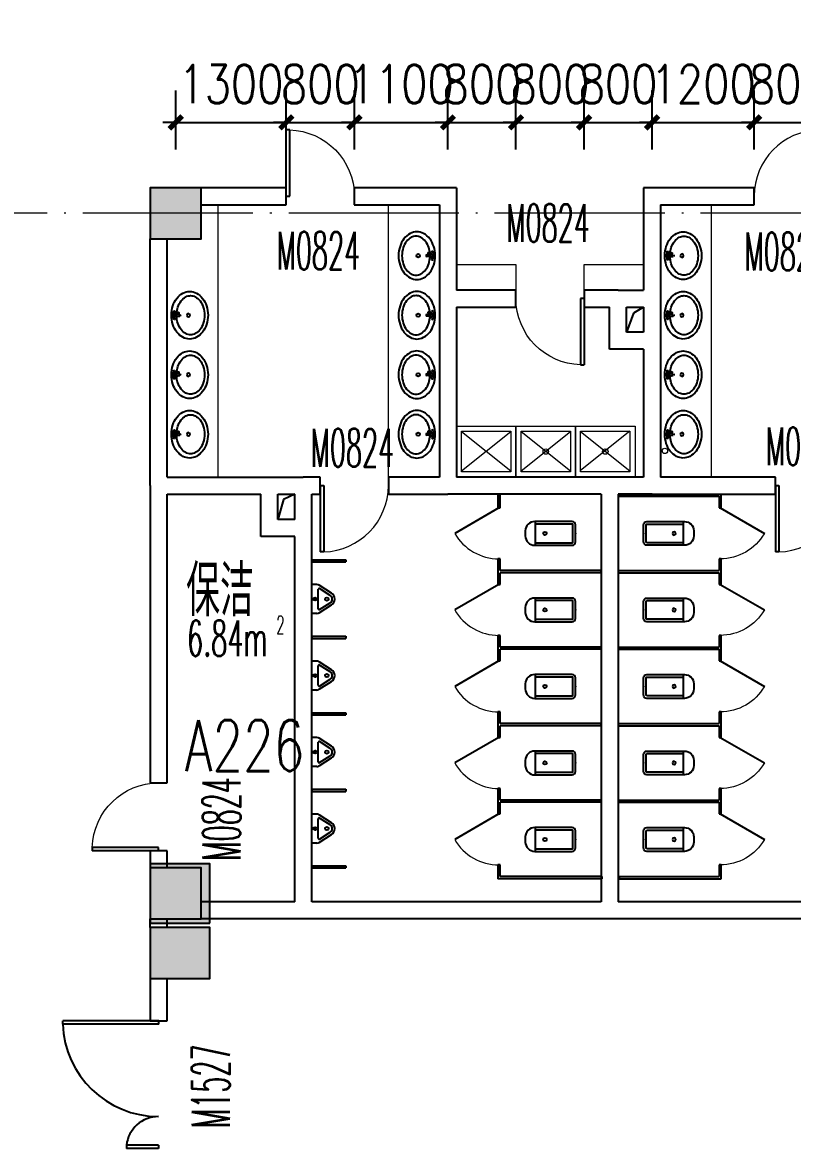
# Model space of a CAD drawing. Extents: x 1417642 to 3570900, y 124798 to 1191112.
# Drawn here: x 1455579 to 1464629, y 596771 to 610014 of the extents above; entities that cross this region are included whole.
import ezdxf

# ---------------------------------------------------------------- set-up
doc = ezdxf.new("R2010")
doc.units = 0
doc.header["$LTSCALE"] = 1000
doc.header["$MEASUREMENT"] = 0
doc.linetypes.add('DOTE', pattern=[2.42, 2, -0.2, 0.02, -0.2])
doc.layers.get('0').update_dxf_attribs({"linetype": 'CONTINUOUS'})
doc.layers.get('Defpoints').update_dxf_attribs({"linetype": 'CONTINUOUS'})
for name, color, linetype in [('colu', 2, 'CONTINUOUS'), ('COLUMN', 9, 'CONTINUOUS'), ('DOTE', 1, 'DOTE'), ('LATRINE', 6, 'CONTINUOUS'), ('LVTRY', 6, 'CONTINUOUS'), ('PUB_DIM', 3, 'CONTINUOUS'), ('PUB_HATCH', 8, 'CONTINUOUS'), ('PUB_TEXT', 40, 'CONTINUOUS'), ('SPACE', 7, 'CONTINUOUS'), ('tiaozheng', 20, 'CONTINUOUS'), ('WALL', 4, 'CONTINUOUS'), ('WINDOW', 2, 'CONTINUOUS'), ('WINDOW_TEXT', 7, 'CONTINUOUS'), ('柱填充', 8, 'CONTINUOUS')]:
    doc.layers.add(name, color=color, linetype=linetype)
doc.styles.add('_TCH_SPACE', font='ROMANS', dxfattribs={"width": 0.7, "height": 5, "bigfont": 'Z'})
doc.styles.add('_TCH_WINDOW', font='ROMANS.shx', dxfattribs={"width": 0.7, "height": 400, "bigfont": 'Z.shx'})
doc.styles.add('DIM_FONT', font='SIMPLEX.shx', dxfattribs={"width": 0.8})
doc.styles.add('Z', font='ROMANS', dxfattribs={"width": 0.7, "bigfont": 'Z'})
doc.dimstyles.new('DIMN150', dxfattribs={"dimscale": 1.5, "dimtxt": 300, "dimasz": 100, "dimexe": 250, "dimexo": 300, "dimgap": 150, "dimtad": 1, "dimdec": 0, "dimzin": 0, "dimdsep": 46, "dimtxsty": 'DIM_FONT', "dimblk": 'ARCHTICK', "dimcen": 0.09, "dimdle": 1.5, "dimclrt": 7, "dimazin": 2, "dimtfac": 1, "dimtdec": 0, "dimtix": 1, "dimtmove": 2, "dimatfit": 3, "dimldrblk": 'ARCHTICK', "dimfxl": 1, "dimtolj": 1, "dimtzin": 0, "dimarcsym": 0})

# ---------------------------------------------------------------- blocks, each defined once
blk = doc.blocks.new('896')
at = {"layer": '柱填充'}
h = blk.add_hatch(color=256, dxfattribs=at)
h.paths.add_polyline_path([(1580873, 568265), (1580873, 568965), (1580273, 568965), (1580273, 568265)])
h.paths.add_polyline_path([(1572873, 568265), (1572873, 568965), (1572273, 568965), (1572273, 568265)])
h.paths.add_polyline_path([(1564873, 568265), (1564873, 568965), (1564273, 568965), (1564273, 568265)])
h.paths.add_polyline_path([(1556873, 568265), (1556873, 568965), (1556273, 568965), (1556273, 568265)])
h.paths.add_polyline_path([(1546873, 568265), (1546873, 568965), (1546273, 568965), (1546273, 568265)])
h.paths.add_polyline_path([(1536873, 568265), (1536873, 568965), (1536273, 568965), (1536273, 568265)])
h.paths.add_polyline_path([(1533273, 568265), (1533273, 568965), (1532673, 568965), (1532673, 568265)])
h.paths.add_polyline_path([(1523273, 568365), (1523273, 568965), (1522673, 568965), (1522673, 568365)])
h.paths.add_polyline_path([(1590123, 558965), (1589423, 558965), (1589423, 558365), (1590123, 558365)])
h.paths.add_polyline_path([(1580923, 558365), (1580923, 559065), (1580223, 559065), (1580223, 558365)])
h.paths.add_polyline_path([(1572923, 558365), (1572923, 559065), (1572223, 559065), (1572223, 558365)])
h.paths.add_polyline_path([(1564923, 558365), (1564923, 559065), (1564223, 559065), (1564223, 558365)])
h.paths.add_polyline_path([(1556923, 558365), (1556923, 559065), (1556223, 559065), (1556223, 558365)])
h.paths.add_polyline_path([(1546923, 558365), (1546923, 559065), (1546223, 559065), (1546223, 558365)])
h.paths.add_polyline_path([(1536873, 558365), (1536873, 558965), (1536273, 558965), (1536273, 558365)])
h.paths.add_polyline_path([(1533273, 558365), (1533273, 558965), (1532673, 558965), (1532673, 558365)])
h.paths.add_polyline_path([(1523372, 558965), (1522672, 558965), (1522672, 558365), (1523372, 558365)])
h.paths.add_polyline_path([(1590123, 554765), (1590123, 555365), (1589523, 555365), (1589523, 554765)])
h.paths.add_polyline_path([(1580873, 554765), (1580873, 555365), (1580273, 555365), (1580273, 554765)])
h.paths.add_polyline_path([(1572873, 554765), (1572873, 555365), (1572273, 555365), (1572273, 554765)])
h.paths.add_polyline_path([(1564873, 554765), (1564873, 555365), (1564273, 555365), (1564273, 554765)])
h.paths.add_polyline_path([(1556873, 554765), (1556873, 555365), (1556273, 555365), (1556273, 554765)])
h.paths.add_polyline_path([(1546873, 554765), (1546873, 555365), (1546273, 555365), (1546273, 554765)])
h.paths.add_polyline_path([(1536873, 554765), (1536873, 555365), (1536273, 555365), (1536273, 554765)])
h.paths.add_polyline_path([(1533273, 554765), (1533273, 555365), (1532673, 555365), (1532673, 554765)])
h.paths.add_polyline_path([(1523372, 555365), (1522672, 555365), (1522672, 554765), (1523372, 554765)])
h.paths.add_polyline_path([(1590123, 546765), (1590123, 547365), (1589523, 547365), (1589523, 546765)])
h.paths.add_polyline_path([(1580873, 546765), (1580873, 547365), (1580273, 547365), (1580273, 546765)])
h.paths.add_polyline_path([(1572873, 546765), (1572873, 547365), (1572273, 547365), (1572273, 546765)])
h.paths.add_polyline_path([(1564873, 546765), (1564873, 547365), (1564273, 547365), (1564273, 546765)])
h.paths.add_polyline_path([(1556873, 546765), (1556873, 547365), (1556273, 547365), (1556273, 546765)])
h.paths.add_polyline_path([(1546873, 546715), (1546873, 547415), (1546173, 547415), (1546173, 546715)])
h.paths.add_polyline_path([(1536973, 546715), (1536973, 547415), (1536273, 547415), (1536273, 546715)])
h.paths.add_polyline_path([(1533273, 546715), (1533273, 547415), (1532573, 547415), (1532573, 546715)])
h.paths.add_polyline_path([(1523372, 547365), (1522672, 547365), (1522672, 546765), (1523372, 546765)])
h.paths.add_polyline_path([(1546873, 539365), (1546173, 539365), (1546173, 538765), (1546873, 538765)])
h.paths.add_polyline_path([(1536973, 538715), (1536973, 539415), (1536273, 539415), (1536273, 538715)])
h.paths.add_polyline_path([(1533273, 538715), (1533273, 539415), (1532573, 539415), (1532573, 538715)])
h.paths.add_polyline_path([(1523372, 539365), (1522672, 539365), (1522672, 538765), (1523372, 538765)])
h.paths.add_polyline_path([(1546873, 531365), (1546173, 531365), (1546173, 530765), (1546873, 530765)])
h.paths.add_polyline_path([(1536973, 530715), (1536973, 531415), (1536273, 531415), (1536273, 530715)])
h.paths.add_polyline_path([(1533273, 530715), (1533273, 531415), (1532573, 531415), (1532573, 530715)])
h.paths.add_polyline_path([(1523372, 531365), (1522672, 531365), (1522672, 530765), (1523372, 530765)])
h.paths.add_polyline_path([(1546873, 523365), (1546173, 523365), (1546173, 522765), (1546873, 522765)])
h.paths.add_polyline_path([(1536973, 522715), (1536973, 523415), (1536273, 523415), (1536273, 522715)])
h.paths.add_polyline_path([(1533273, 522715), (1533273, 523415), (1532573, 523415), (1532573, 522715)])
h.paths.add_polyline_path([(1523372, 523365), (1522672, 523365), (1522672, 522765), (1523372, 522765)])
h.paths.add_polyline_path([(1546873, 515365), (1546173, 515365), (1546173, 514765), (1546873, 514765)])
h.paths.add_polyline_path([(1536973, 514715), (1536973, 515415), (1536273, 515415), (1536273, 514715)])
h.paths.add_polyline_path([(1533273, 514715), (1533273, 515415), (1532573, 515415), (1532573, 514715)])
h.paths.add_polyline_path([(1523372, 515365), (1522672, 515365), (1522672, 514765), (1523372, 514765)])
h.paths.add_polyline_path([(1546873, 507365), (1546173, 507365), (1546173, 506765), (1546873, 506765)])
h.paths.add_polyline_path([(1536973, 506715), (1536973, 507415), (1536273, 507415), (1536273, 506715)])
h.paths.add_polyline_path([(1533273, 506715), (1533273, 507415), (1532573, 507415), (1532573, 506715)])
h.paths.add_polyline_path([(1523372, 507365), (1522672, 507365), (1522672, 506765), (1523372, 506765)])
h.paths.add_polyline_path([(1546873, 499365), (1546173, 499365), (1546173, 498765), (1546873, 498765)])
h.paths.add_polyline_path([(1536973, 498715), (1536973, 499415), (1536273, 499415), (1536273, 498715)])
h.paths.add_polyline_path([(1533273, 498715), (1533273, 499415), (1532573, 499415), (1532573, 498715)])
h.paths.add_polyline_path([(1523372, 499365), (1522672, 499365), (1522672, 498765), (1523372, 498765)])
h.paths.add_polyline_path([(1546873, 490765), (1546873, 491365), (1546273, 491365), (1546273, 490765)])
h.paths.add_polyline_path([(1536873, 490765), (1536873, 491365), (1536273, 491365), (1536273, 490765)])
h.paths.add_polyline_path([(1533273, 490765), (1533273, 491365), (1532673, 491365), (1532673, 490765)])
h.paths.add_polyline_path([(1523273, 490765), (1523273, 491365), (1522673, 491365), (1522673, 490765)])
at = {"layer": 'colu'}
for points in [[(1536873, 554765), (1536873, 555365), (1536273, 555365), (1536273, 554765)], [(1536973, 546715), (1536973, 547415), (1536273, 547415), (1536273, 546715)]]:
    blk.add_lwpolyline(points, close=True, dxfattribs=at)
blk = doc.blocks.new('_ArchTick')
at = {"color": 0, "linetype": 'ByBlock', "const_width": 0.4}
blk.add_lwpolyline([(-0.5, -0.5), (0.5, 0.5)], dxfattribs=at)
blk = doc.blocks.new('*D2773')
at = {"layer": 'Defpoints', "color": 0}
for p in [(1464979, 608840), (1464179, 608071), (1464979, 608071)]:
    blk.add_point(p, dxfattribs=at)
at = {"layer": 'PUB_DIM', "color": 0, "lineweight": -2}
for p, q in [((1464179, 608521), (1464179, 609215)), ((1464979, 608521), (1464979, 609215)), ((1464179, 608840), (1464029, 608840)), ((1464179, 608840), (1464979, 608840)), ((1464979, 608840), (1465129, 608840))]:
    blk.add_line(p, q, dxfattribs=at)
at = {"layer": 'PUB_DIM', "color": 0, "lineweight": -2, "xscale": 150, "yscale": 150, "zscale": 150}
blk.add_blockref('_ArchTick', (1464179, 608840), dxfattribs=at)
at = {"layer": 'PUB_DIM', "color": 0, "lineweight": -2, "xscale": 150, "yscale": 150, "zscale": 150, "rotation": 180}
blk.add_blockref('_ArchTick', (1464979, 608840), dxfattribs=at)
at = {"layer": 'PUB_DIM', "color": 7, "insert": (1464579, 609290), "char_height": 450, "attachment_point": 5, "style": 'DIM_FONT'}
blk.add_mtext('\\A1;800', dxfattribs=at)
blk = doc.blocks.new('*D2774')
at = {"layer": 'Defpoints', "color": 0}
for p in [(1464179, 608840), (1462979, 608071), (1464179, 608071)]:
    blk.add_point(p, dxfattribs=at)
at = {"layer": 'PUB_DIM', "color": 0, "lineweight": -2}
for p, q in [((1462979, 608521), (1462979, 609215)), ((1464179, 608521), (1464179, 609215)), ((1462979, 608840), (1462829, 608840)), ((1462979, 608840), (1464179, 608840)), ((1464179, 608840), (1464329, 608840))]:
    blk.add_line(p, q, dxfattribs=at)
at = {"layer": 'PUB_DIM', "color": 0, "lineweight": -2, "xscale": 150, "yscale": 150, "zscale": 150}
blk.add_blockref('_ArchTick', (1462979, 608840), dxfattribs=at)
at = {"layer": 'PUB_DIM', "color": 0, "lineweight": -2, "xscale": 150, "yscale": 150, "zscale": 150, "rotation": 180}
blk.add_blockref('_ArchTick', (1464179, 608840), dxfattribs=at)
at = {"layer": 'PUB_DIM', "color": 7, "insert": (1463579, 609290), "char_height": 450, "attachment_point": 5, "style": 'DIM_FONT'}
blk.add_mtext('\\A1;1200', dxfattribs=at)
blk = doc.blocks.new('*D2775')
at = {"layer": 'Defpoints', "color": 0}
for p in [(1462979, 608840), (1462179, 608071), (1462979, 608071)]:
    blk.add_point(p, dxfattribs=at)
at = {"layer": 'PUB_DIM', "color": 0, "lineweight": -2}
for p, q in [((1462179, 608521), (1462179, 609215)), ((1462979, 608521), (1462979, 609215)), ((1462179, 608840), (1462029, 608840)), ((1462179, 608840), (1462979, 608840)), ((1462979, 608840), (1463129, 608840))]:
    blk.add_line(p, q, dxfattribs=at)
at = {"layer": 'PUB_DIM', "color": 0, "lineweight": -2, "xscale": 150, "yscale": 150, "zscale": 150}
blk.add_blockref('_ArchTick', (1462179, 608840), dxfattribs=at)
at = {"layer": 'PUB_DIM', "color": 0, "lineweight": -2, "xscale": 150, "yscale": 150, "zscale": 150, "rotation": 180}
blk.add_blockref('_ArchTick', (1462979, 608840), dxfattribs=at)
at = {"layer": 'PUB_DIM', "color": 7, "insert": (1462579, 609290), "char_height": 450, "attachment_point": 5, "style": 'DIM_FONT'}
blk.add_mtext('\\A1;800', dxfattribs=at)
blk = doc.blocks.new('*D2776')
at = {"layer": 'Defpoints', "color": 0}
for p in [(1462179, 608840), (1461379, 608071), (1462179, 608071)]:
    blk.add_point(p, dxfattribs=at)
at = {"layer": 'PUB_DIM', "color": 0, "lineweight": -2}
for p, q in [((1461379, 608521), (1461379, 609215)), ((1462179, 608521), (1462179, 609215)), ((1461379, 608840), (1461229, 608840)), ((1461379, 608840), (1462179, 608840)), ((1462179, 608840), (1462329, 608840))]:
    blk.add_line(p, q, dxfattribs=at)
at = {"layer": 'PUB_DIM', "color": 0, "lineweight": -2, "xscale": 150, "yscale": 150, "zscale": 150}
blk.add_blockref('_ArchTick', (1461379, 608840), dxfattribs=at)
at = {"layer": 'PUB_DIM', "color": 0, "lineweight": -2, "xscale": 150, "yscale": 150, "zscale": 150, "rotation": 180}
blk.add_blockref('_ArchTick', (1462179, 608840), dxfattribs=at)
at = {"layer": 'PUB_DIM', "color": 7, "insert": (1461779, 609290), "char_height": 450, "attachment_point": 5, "style": 'DIM_FONT'}
blk.add_mtext('\\A1;800', dxfattribs=at)
blk = doc.blocks.new('*D2777')
at = {"layer": 'Defpoints', "color": 0}
for p in [(1461379, 608840), (1460579, 608071), (1461379, 608071)]:
    blk.add_point(p, dxfattribs=at)
at = {"layer": 'PUB_DIM', "color": 0, "lineweight": -2}
for p, q in [((1460579, 608521), (1460579, 609215)), ((1461379, 608521), (1461379, 609215)), ((1460579, 608840), (1460429, 608840)), ((1460579, 608840), (1461379, 608840)), ((1461379, 608840), (1461529, 608840))]:
    blk.add_line(p, q, dxfattribs=at)
at = {"layer": 'PUB_DIM', "color": 0, "lineweight": -2, "xscale": 150, "yscale": 150, "zscale": 150}
blk.add_blockref('_ArchTick', (1460579, 608840), dxfattribs=at)
at = {"layer": 'PUB_DIM', "color": 0, "lineweight": -2, "xscale": 150, "yscale": 150, "zscale": 150, "rotation": 180}
blk.add_blockref('_ArchTick', (1461379, 608840), dxfattribs=at)
at = {"layer": 'PUB_DIM', "color": 7, "insert": (1460979, 609290), "char_height": 450, "attachment_point": 5, "style": 'DIM_FONT'}
blk.add_mtext('\\A1;800', dxfattribs=at)
blk = doc.blocks.new('*D2778')
at = {"layer": 'Defpoints', "color": 0}
for p in [(1460579, 608840), (1459479, 608071), (1460579, 608071)]:
    blk.add_point(p, dxfattribs=at)
at = {"layer": 'PUB_DIM', "color": 0, "lineweight": -2}
for p, q in [((1459479, 608521), (1459479, 609215)), ((1460579, 608521), (1460579, 609215)), ((1459479, 608840), (1459329, 608840)), ((1459479, 608840), (1460579, 608840)), ((1460579, 608840), (1460729, 608840))]:
    blk.add_line(p, q, dxfattribs=at)
at = {"layer": 'PUB_DIM', "color": 0, "lineweight": -2, "xscale": 150, "yscale": 150, "zscale": 150}
blk.add_blockref('_ArchTick', (1459479, 608840), dxfattribs=at)
at = {"layer": 'PUB_DIM', "color": 0, "lineweight": -2, "xscale": 150, "yscale": 150, "zscale": 150, "rotation": 180}
blk.add_blockref('_ArchTick', (1460579, 608840), dxfattribs=at)
at = {"layer": 'PUB_DIM', "color": 7, "insert": (1460029, 609290), "char_height": 450, "attachment_point": 5, "style": 'DIM_FONT'}
blk.add_mtext('\\A1;1100', dxfattribs=at)
blk = doc.blocks.new('*D2779')
at = {"layer": 'Defpoints', "color": 0}
for p in [(1459479, 608840), (1458679, 608071), (1459479, 608071)]:
    blk.add_point(p, dxfattribs=at)
at = {"layer": 'PUB_DIM', "color": 0, "lineweight": -2}
for p, q in [((1458679, 608521), (1458679, 609215)), ((1459479, 608521), (1459479, 609215)), ((1458679, 608840), (1458529, 608840)), ((1458679, 608840), (1459479, 608840)), ((1459479, 608840), (1459629, 608840))]:
    blk.add_line(p, q, dxfattribs=at)
at = {"layer": 'PUB_DIM', "color": 0, "lineweight": -2, "xscale": 150, "yscale": 150, "zscale": 150}
blk.add_blockref('_ArchTick', (1458679, 608840), dxfattribs=at)
at = {"layer": 'PUB_DIM', "color": 0, "lineweight": -2, "xscale": 150, "yscale": 150, "zscale": 150, "rotation": 180}
blk.add_blockref('_ArchTick', (1459479, 608840), dxfattribs=at)
at = {"layer": 'PUB_DIM', "color": 7, "insert": (1459079, 609290), "char_height": 450, "attachment_point": 5, "style": 'DIM_FONT'}
blk.add_mtext('\\A1;800', dxfattribs=at)
blk = doc.blocks.new('*D2780')
at = {"layer": 'Defpoints', "color": 0}
for p in [(1458679, 608840), (1457379, 608071), (1458679, 608071)]:
    blk.add_point(p, dxfattribs=at)
at = {"layer": 'PUB_DIM', "color": 0, "lineweight": -2}
for p, q in [((1457379, 608521), (1457379, 609215)), ((1458679, 608521), (1458679, 609215)), ((1457379, 608840), (1457229, 608840)), ((1457379, 608840), (1458679, 608840)), ((1458679, 608840), (1458829, 608840))]:
    blk.add_line(p, q, dxfattribs=at)
at = {"layer": 'PUB_DIM', "color": 0, "lineweight": -2, "xscale": 150, "yscale": 150, "zscale": 150}
blk.add_blockref('_ArchTick', (1457379, 608840), dxfattribs=at)
at = {"layer": 'PUB_DIM', "color": 0, "lineweight": -2, "xscale": 150, "yscale": 150, "zscale": 150, "rotation": 180}
blk.add_blockref('_ArchTick', (1458679, 608840), dxfattribs=at)
at = {"layer": 'PUB_DIM', "color": 7, "insert": (1458029, 609290), "char_height": 450, "attachment_point": 5, "style": 'DIM_FONT'}
blk.add_mtext('\\A1;1300', dxfattribs=at)
blk = doc.blocks.new('$DorLib2D$00000225')
at = {"color": 0}
for p, q in [((0.475, -0.0014), (0.475, 0.7521)), ((0.475, 0.7521), (0.5, 0.7521)), ((0.5, -0.0014), (0.5, 0.7521)), ((-0.5, 0), (-0.5, 0.252)), ((-0.475, 0.252), (-0.5, 0.252)), ((-0.475, 0), (-0.475, 0.252)), ((-0.475, 0), (-0.5, 0)), ((0.475, -0.0014), (0.5, -0.0014))]:
    blk.add_line(p, q, dxfattribs=at)
for centre, radius, start, end in [((0.5046, -0.0019), 0.7546, 92.24927, 179.72377), ((-0.5008, 0.0026), 0.2508, 359.78987, 84.09744)]:
    blk.add_arc(centre, radius, start, end, dxfattribs=at)
blk = doc.blocks.new('_FZH')
blk.add_lwpolyline([(-0.5, -0.5), (0.5, -0.5), (0.5, 0.5), (-0.5, 0.5)], close=True)
at = {"layer": 'PUB_HATCH'}
blk.add_solid([(-0.5, -0.5), (0.5, -0.5), (-0.5, 0.5), (0.5, 0.5)], dxfattribs=at)
blk = doc.blocks.new('$lvtry$00000200')
for p, q in [((-140, -40, 0), (-140, -480, 0)), ((-110, -40, 0), (-110, -470, 0)), ((100, 0, 0), (-100, 0, 0)), ((100, -30, 0), (-100, -30, 0)), ((110, -470, 0), (110, -40, 0)), ((140, -480, 0), (140, -40, 0)), ((140, -470, 0), (-140, -470, 0)), ((-30, -590, 0), (30, -590, 0))]:
    blk.add_line(p, q)
blk.add_circle((0, -359, 0), 20)
for centre, radius, start, end in [((-100, -40, 0), 40, 90, 180), ((-100, -40, 0), 10, 90, 180), ((100, -40, 0), 40, 0, 90), ((100, -40, 0), 10, 0, 90), ((-30, -480, 0), 110, 180, 270), ((30, -480, 0), 110, 270, 0)]:
    blk.add_arc(centre, radius, start, end)
blk.add_point((0, 0))
blk = doc.blocks.new('$TCHSYS$APDOOR2D')
blk.add_line((0.5, 0), (0, 0.866))
at = {"lineweight": 13}
blk.add_arc((0.5, 0), 1, 120, 180, dxfattribs=at)
blk = doc.blocks.new('$lvtry$00000219')
for p, q in [((-170, 0, 0), (170, 0, 0)), ((-170, -61, 0), (-170, 0, 0)), ((170, -61, 0), (170, 0, 0)), ((-162, -88, 0), (-69, -231, 0)), ((-124, -91, 0), (-43, -216, 0)), ((-116, -76, 0), (116, -76, 0)), ((43, -216, 0), (124, -91, 0)), ((69, -231, 0), (162, -88, 0))]:
    blk.add_line(p, q)
for centre, radius in [((0, -38, 0), 17.7), ((0, -177, 0), 20)]:
    blk.add_circle(centre, radius)
for centre, radius, start, end in [((-120, -61, 0), 50, 180, 213.0863), ((-116, -86, 0), 10, 90, 213.0863), ((116, -86, 0), 10, 326.9137, 90), ((120, -61, 0), 50, 326.9137, 0), ((0, -191, 0), 80, 210, 330), ((0, -191, 0), 50, 210, 330)]:
    blk.add_arc(centre, radius, start, end)
blk.add_point((0, -38, 0))
blk = doc.blocks.new('$lvtry$00000193')
for p, q in [((-17, -43, 0), (-17, -33, 0)), ((17, -43, 0), (17, -33, 0))]:
    blk.add_line(p, q)
at = {"elevation": 0}
blk.add_lwpolyline([(280, -215, 0.12431), (260, -136, 0.105707), (198, -63, 0.086941), (110, -17, 0.077137), (0, 0, 0.077137), (-110, -17, 0.086941), (-198, -63, 0.105707), (-260, -136, 0.12431), (-280, -215, 0.12431), (-260, -294, 0.105707), (-198, -367, 0.086941), (-110, -413, 0.077137), (0, -430, 0.077137), (110, -413, 0.086941), (198, -367, 0.105707), (260, -294, 0.12431)], format="xyb", close=True, dxfattribs=at)
blk.add_lwpolyline([(-25, -61, 0.056876), (-95, -75, 0.086941), (-168, -113, 0.105707), (-216, -170, 0.12431), (-230, -225, 0.12431), (-216, -280, 0.105707), (-168, -337, 0.086941), (-95, -375, 0.077137), (0, -390, 0.077137), (95, -375, 0.086941), (168, -337, 0.105707), (216, -280, 0.12431), (230, -225, 0.12431), (216, -170, 0.105707), (168, -113, 0.086941), (95, -75, 0.06676), (13, -60, 0.06676)], format="xyb", dxfattribs=at)
for centre, radius in [((0, -43, 0), 16.7), ((0, -200, 0), 20)]:
    blk.add_circle(centre, radius)
for centre, radius, start, end in [((-40, -34, 0), 10.1, 106.6096, 258.1648), ((-64, 234, 0), 259, 274.7069, 282.3732), ((-75, -213, 0), 173, 71.36, 79.1873), ((-29, -80, 0), 6.77, 155.344, 308.3224), ((-171, 19, 0), 166, 324.8411, 338.1337), ((-171, 19, 0), 170, 324.8411, 331.3523), ((-29, -80, 0), 3.37, 155.344, 308.3224), ((100, -194, 0), 170, 132.3141, 138.8253), ((100, -194, 0), 166, 125.5327, 138.8253), ((-12, -58, 0), 10.6, 201.8924, 261.774), ((0, -33, 0), 16.7, 0, 180), ((-381, -115, 0), 372, 2.3982, 6.7627), ((0, -96, 0), 9.9, 201.7837, 338.2163), ((64, 234, 0), 259, 257.6268, 265.2931), ((381, -115, 0), 372, 170.1008, 177.6018), ((75, -213, 0), 173, 100.8127, 110.4191), ((40, -34, 0), 10.1, 281.8352, 73.3904)]:
    blk.add_arc(centre, radius, start, end)
blk.add_point((0, -33, 0))
blk = doc.blocks.new('$DorLib2D$00000001')
for p, q in [((0.45, 0.975), (0.5, 0.975)), ((0.45, 0), (0.45, 0.975)), ((0.5, 0), (0.5, 0.975)), ((0.5, 0), (0.45, 0))]:
    blk.add_line(p, q)
at = {"lineweight": 13}
blk.add_arc((0.475, 0), 0.975, 91.4693, 180, dxfattribs=at)

msp = doc.modelspace()

# ---------------------------------------------------------------- linework, layer by layer
at = {"layer": 'DOTE', "lineweight": 0, "elevation": 0}
msp.add_lwpolyline([(1596227.1, 607770.9), (1432052.3, 607770.9)], dxfattribs=at)
at = {"layer": 'LATRINE'}
for p, q in [((1461166.2, 604455.5), (1461166.2, 604305.5)), ((1461191.2, 604455.5), (1461166.2, 604455.5)), ((1461191.2, 604305.5), (1461191.2, 604455.5)), ((1462578.7, 604468), (1463791.2, 604468)), ((1462578.7, 604468), (1462578.7, 604443)), ((1462578.7, 604443), (1463766.2, 604443)), ((1463766.2, 604443), (1463766.2, 604305.5)), ((1463791.2, 604305.5), (1463791.2, 604468)), ((1461166.2, 604305.5), (1461191.2, 604305.5)), ((1463766.2, 604305.5), (1463791.2, 604305.5)), ((1458978.7, 603695.9), (1459378.7, 603695.9)), ((1458978.7, 603695.9), (1458978.7, 603670.9)), ((1458978.7, 603670.9), (1459378.7, 603670.9)), ((1459378.7, 603695.9), (1459378.7, 603670.9)), ((1461191.2, 603705.5), (1461166.2, 603705.5)), ((1461166.2, 603705.5), (1461166.2, 603555.5)), ((1461191.2, 603568), (1461191.2, 603705.5)), ((1463791.2, 603705.5), (1463766.2, 603705.5)), ((1463766.2, 603705.5), (1463766.2, 603568)), ((1463791.2, 603555.5), (1463791.2, 603705.5)), ((1461166.2, 603555.5), (1461166.2, 603405.5)), ((1462378.7, 603568), (1461191.2, 603568)), ((1462378.7, 603543), (1461191.2, 603543)), ((1461191.2, 603405.5), (1461191.2, 603543)), ((1462378.7, 603543), (1462378.7, 603568)), ((1462578.7, 603568), (1463766.2, 603568)), ((1462578.7, 603568), (1462578.7, 603543)), ((1462578.7, 603543), (1463766.2, 603543)), ((1463766.2, 603543), (1463766.2, 603405.5)), ((1463791.2, 603405.5), (1463791.2, 603555.5)), ((1461166.2, 603405.5), (1461191.2, 603405.5)), ((1463766.2, 603405.5), (1463791.2, 603405.5)), ((1458978.7, 602795.9), (1459378.7, 602795.9)), ((1458978.7, 602795.9), (1458978.7, 602770.9)), ((1458978.7, 602770.9), (1459378.7, 602770.9)), ((1459378.7, 602795.9), (1459378.7, 602770.9)), ((1461191.2, 602805.5), (1461166.2, 602805.5)), ((1461166.2, 602805.5), (1461166.2, 602655.5)), ((1461191.2, 602668), (1461191.2, 602805.5)), ((1463791.2, 602805.5), (1463766.2, 602805.5)), ((1463766.2, 602805.5), (1463766.2, 602668)), ((1463791.2, 602655.5), (1463791.2, 602805.5)), ((1461166.2, 602655.5), (1461166.2, 602505.5)), ((1462378.7, 602668), (1461191.2, 602668)), ((1462378.7, 602643), (1461191.2, 602643)), ((1461191.2, 602505.5), (1461191.2, 602643)), ((1462378.7, 602643), (1462378.7, 602668)), ((1462578.7, 602668), (1463766.2, 602668)), ((1462578.7, 602668), (1462578.7, 602643)), ((1462578.7, 602643), (1463766.2, 602643)), ((1463766.2, 602643), (1463766.2, 602505.5)), ((1463791.2, 602505.5), (1463791.2, 602655.5)), ((1461166.2, 602505.5), (1461191.2, 602505.5)), ((1463766.2, 602505.5), (1463791.2, 602505.5)), ((1458978.7, 601895.9), (1459378.7, 601895.9)), ((1458978.7, 601895.9), (1458978.7, 601870.9)), ((1458978.7, 601870.9), (1459378.7, 601870.9)), ((1459378.7, 601895.9), (1459378.7, 601870.9)), ((1461191.2, 601905.5), (1461166.2, 601905.5)), ((1461166.2, 601905.5), (1461166.2, 601755.5)), ((1461191.2, 601768), (1461191.2, 601905.5)), ((1463791.2, 601905.5), (1463766.2, 601905.5)), ((1463766.2, 601905.5), (1463766.2, 601768)), ((1463791.2, 601755.5), (1463791.2, 601905.5)), ((1461166.2, 601755.5), (1461166.2, 601605.5)), ((1462378.7, 601768), (1461191.2, 601768)), ((1462378.7, 601743), (1461191.2, 601743)), ((1461191.2, 601605.5), (1461191.2, 601743)), ((1462378.7, 601743), (1462378.7, 601768)), ((1462578.7, 601768), (1463766.2, 601768)), ((1462578.7, 601768), (1462578.7, 601743)), ((1462578.7, 601743), (1463766.2, 601743)), ((1463766.2, 601743), (1463766.2, 601605.5)), ((1463791.2, 601605.5), (1463791.2, 601755.5)), ((1461166.2, 601605.5), (1461191.2, 601605.5)), ((1463766.2, 601605.5), (1463791.2, 601605.5)), ((1458978.7, 600995.9), (1459378.7, 600995.9)), ((1458978.7, 600995.9), (1458978.7, 600970.9)), ((1459378.7, 600995.9), (1459378.7, 600970.9)), ((1461191.2, 601005.5), (1461166.2, 601005.5)), ((1461166.2, 601005.5), (1461166.2, 600855.5)), ((1461191.2, 600868), (1461191.2, 601005.5)), ((1463791.2, 601005.5), (1463766.2, 601005.5)), ((1463766.2, 601005.5), (1463766.2, 600868)), ((1463791.2, 600855.5), (1463791.2, 601005.5)), ((1458978.7, 600970.9), (1459378.7, 600970.9)), ((1462378.7, 600868), (1461191.2, 600868)), ((1462378.7, 600843), (1462378.7, 600868)), ((1462578.7, 600868), (1463766.2, 600868)), ((1462578.7, 600868), (1462578.7, 600843)), ((1461166.2, 600855.5), (1461166.2, 600705.5)), ((1462378.7, 600843), (1461191.2, 600843)), ((1461191.2, 600705.5), (1461191.2, 600843)), ((1462578.7, 600843), (1463766.2, 600843)), ((1463766.2, 600843), (1463766.2, 600705.5)), ((1463791.2, 600705.5), (1463791.2, 600855.5)), ((1461166.2, 600705.5), (1461191.2, 600705.5)), ((1463766.2, 600705.5), (1463791.2, 600705.5)), ((1458978.7, 600095.9), (1459378.7, 600095.9)), ((1458978.7, 600095.9), (1458978.7, 600070.9)), ((1458978.7, 600070.9), (1459378.7, 600070.9)), ((1459378.7, 600095.9), (1459378.7, 600070.9)), ((1461191.2, 600105.5), (1461166.2, 600105.5)), ((1461166.2, 600105.5), (1461166.2, 599943)), ((1461191.2, 599968), (1461191.2, 600105.5)), ((1463791.2, 600105.5), (1463766.2, 600105.5)), ((1463766.2, 600105.5), (1463766.2, 599968)), ((1463791.2, 599943), (1463791.2, 600105.5)), ((1462390.1, 599943), (1461166.2, 599943)), ((1462390.1, 599968), (1461191.2, 599968)), ((1462390.1, 599943), (1462390.1, 599968)), ((1462590.1, 599968), (1463766.2, 599968)), ((1462590.1, 599968), (1462590.1, 599943)), ((1462590.1, 599943), (1463791.2, 599943))]:
    msp.add_line(p, q, dxfattribs=at)
at = {"layer": 'LATRINE', "lineweight": 0, "elevation": 0}
for points in [[(1457878.7, 604668), (1457878.7, 607870.9)], [(1459878.7, 604668), (1459878.7, 607870.9)], [(1463678.7, 604668), (1463678.7, 607870.9)]]:
    msp.add_lwpolyline(points, dxfattribs=at)
at = {"layer": 'LVTRY', "lineweight": 0}
for p, q in [((1461318.7, 605199.6, 0), (1460738.7, 604736, 0)), ((1461318.7, 604736, 0), (1460738.7, 605199.6, 0)), ((1462018.7, 605199.6, 0), (1461438.7, 604736, 0)), ((1462018.7, 604736, 0), (1461438.7, 605199.6, 0)), ((1462718.7, 605207.7, 0), (1462138.7, 604744, 0)), ((1462718.7, 604736, 0), (1462138.7, 605199.6, 0))]:
    msp.add_line(p, q, dxfattribs=at)
at = {"layer": 'LVTRY', "lineweight": 0, "elevation": 0}
for points in [[(1461378.7, 606868), (1460678.7, 606868), (1460678.7, 607167.7), (1461378.7, 607167.7)], [(1462878.7, 606868), (1462178.7, 606868), (1462178.7, 607167.7), (1462878.7, 607167.7)], [(1460678.7, 605267.7), (1461378.7, 605267.7), (1461378.7, 604668), (1460678.7, 604668)], [(1461378.7, 605267.7), (1462078.7, 605267.7), (1462078.7, 604668), (1461378.7, 604668)], [(1462078.7, 605267.7), (1462778.7, 605267.7), (1462778.7, 604668), (1462078.7, 604668)], [(1460738.7, 605207.7), (1461318.7, 605207.7), (1461318.7, 604728), (1460738.7, 604728)], [(1461438.7, 605207.7), (1462018.7, 605207.7), (1462018.7, 604728), (1461438.7, 604728)], [(1462138.7, 605207.7), (1462718.7, 605207.7), (1462718.7, 604728), (1462138.7, 604728)]]:
    msp.add_lwpolyline(points, close=True, dxfattribs=at)
at = {"layer": 'LVTRY', "lineweight": 0}
for centre in [(1461728.7, 604967.8, 0), (1462428.7, 604967.8, 0), (1463128.7, 604975.9, 0)]:
    msp.add_circle(centre, 32.1, dxfattribs=at)
at = {"layer": 'tiaozheng', "color": 2}
for p, q in [((1462760, 606593.9, 0), (1462678.7, 606370.9, 0)), ((1462878.7, 606668, 0), (1462760, 606593.9, 0)), ((1458778.7, 604468, 0), (1458646.5, 604405, 0)), ((1458646.5, 604405, 0), (1458578.7, 604170.9, 0))]:
    msp.add_line(p, q, dxfattribs=at)
at = {"layer": 'WALL'}
for p, q in [((1458678.7, 608070.9), (1457678.7, 608070.9)), ((1458678.7, 607870.9), (1458678.7, 608070.9)), ((1460678.7, 608070.9), (1459478.7, 608070.9)), ((1459478.7, 608070.9), (1459478.7, 607870.9)), ((1460678.7, 608070.9), (1460678.7, 606868)), ((1462878.7, 608070.9), (1462878.7, 606868)), ((1464178.7, 608070.9), (1462878.7, 608070.9)), ((1464178.7, 607870.9), (1464178.7, 608070.9)), ((1457678.7, 607870.9), (1458678.7, 607870.9)), ((1459478.7, 607870.9), (1460478.7, 607870.9)), ((1460478.7, 607870.9), (1460478.7, 606768)), ((1463078.7, 607870.9), (1463078.7, 606768)), ((1463078.7, 607870.9), (1464178.7, 607870.9)), ((1457078.7, 604568), (1457078.7, 607470.9)), ((1457278.7, 604668), (1457278.7, 607470.9)), ((1461378.7, 606868), (1460678.7, 606868)), ((1461378.7, 606668), (1461378.7, 606868)), ((1462578.7, 606868), (1462178.7, 606868)), ((1462178.7, 606868), (1462178.7, 606668)), ((1462578.7, 606868), (1462878.7, 606868)), ((1460478.7, 606768), (1460478.7, 604668)), ((1463078.7, 606768), (1463078.7, 606270.9)), ((1460678.7, 606668), (1461378.7, 606668)), ((1460678.7, 606668), (1460678.7, 604668)), ((1462178.7, 606668), (1462478.7, 606668)), ((1462478.7, 606170.9), (1462478.7, 606668)), ((1462678.7, 606370.9), (1462678.7, 606668)), ((1462678.7, 606668), (1462878.7, 606668)), ((1462878.7, 606668), (1462878.7, 606370.9)), ((1462878.7, 606370.9), (1462678.7, 606370.9)), ((1462878.7, 606170.9), (1462478.7, 606170.9)), ((1462878.7, 606170.9), (1462878.7, 604668)), ((1463078.7, 606270.9), (1463078.7, 604668)), ((1457078.7, 604568), (1457078.7, 601070.9)), ((1457278.7, 604668), (1458478.7, 604668)), ((1458478.7, 604668), (1458878.7, 604668)), ((1459078.7, 604668), (1458878.7, 604668)), ((1459078.7, 604468), (1459078.7, 604668)), ((1460478.7, 604668), (1459878.7, 604668)), ((1459878.7, 604668), (1459878.7, 604468)), ((1462478.7, 604668), (1460678.7, 604668)), ((1462878.7, 604668), (1462478.7, 604668)), ((1464428.7, 604668), (1463078.7, 604668)), ((1464428.7, 604468), (1464428.7, 604668)), ((1457278.7, 601070.9), (1457278.7, 604468)), ((1457278.7, 604468), (1458378.7, 604468)), ((1458378.7, 603970.9), (1458378.7, 604468)), ((1458578.7, 604170.9), (1458578.7, 604468)), ((1458578.7, 604468), (1458778.7, 604468)), ((1458778.7, 604170.9), (1458778.7, 604468)), ((1458978.7, 604468), (1459078.7, 604468)), ((1458978.7, 604070.9), (1458978.7, 604468)), ((1459878.7, 604468), (1460578.7, 604468)), ((1462378.7, 604468), (1460578.7, 604468)), ((1462378.7, 604468), (1462378.7, 599670.9)), ((1462578.7, 604468), (1462578.7, 599670.9)), ((1462978.7, 604468), (1462578.7, 604468)), ((1462978.7, 604468), (1464428.7, 604468)), ((1458778.7, 604170.9), (1458578.7, 604170.9)), ((1458978.7, 599670.9), (1458978.7, 604070.9)), ((1458778.7, 603970.9), (1458378.7, 603970.9)), ((1458778.7, 599670.9), (1458778.7, 603970.9)), ((1457078.7, 601070.9), (1457278.7, 601070.9)), ((1457278.7, 600270.9), (1457078.7, 600270.9)), ((1457078.7, 600270.9), (1457078.7, 600070.9)), ((1457278.7, 600070.9), (1457278.7, 600270.9)), ((1458778.7, 599670.9), (1457678.7, 599670.9)), ((1462378.7, 599670.9), (1458978.7, 599670.9)), ((1467078.7, 599670.9), (1462578.7, 599670.9)), ((1457078.7, 599370.9), (1457078.7, 599470.9)), ((1457278.7, 599370.9), (1457278.7, 599470.9)), ((1458878.7, 599470.9), (1457678.7, 599470.9)), ((1462478.7, 599470.9), (1458878.7, 599470.9)), ((1467078.7, 599470.9), (1462478.7, 599470.9)), ((1457078.7, 598770.9), (1457078.7, 598270.9)), ((1457278.7, 598270.9), (1457278.7, 598770.9)), ((1457078.7, 598270.9), (1457278.7, 598270.9))]:
    msp.add_line(p, q, dxfattribs=at)

# ---------------------------------------------------------------- block references
at = {"layer": 'COLUMN', "lineweight": 0, "xscale": 600, "yscale": 600, "zscale": 600}
for p in [(1457378.7, 607770.9, 0), (1457378.7, 599770.9, 0)]:
    msp.add_blockref('_FZH', p, dxfattribs=at)
at = {"layer": 'COLUMN', "xscale": 700, "yscale": 600, "zscale": 600}
msp.add_blockref('_FZH', (1457428.7, 599070.9), dxfattribs=at)
at = {"layer": 'LATRINE', "lineweight": 0, "xscale": 600, "zscale": 25, "rotation": 90}
for p, yscale in [((1461178.7, 604005.5), 600), ((1463778.7, 604005.5), -600), ((1461178.7, 603105.5), 600), ((1463778.7, 603105.5), -600), ((1461178.7, 602205.5), 600), ((1463778.7, 602205.5), -600), ((1461178.7, 601305.5), 600), ((1463778.7, 601305.5), -600), ((1461178.7, 600405.5), 600), ((1463778.7, 600405.5), -600)]:
    msp.add_blockref('$TCHSYS$APDOOR2D', p, dxfattribs=dict(at, yscale=yscale))
at = {"layer": 'LVTRY', "lineweight": 0}
for name, p, rotation in [('$lvtry$00000193', (1460428.7, 607271.8, 0), 270), ('$lvtry$00000193', (1460428.7, 606571.8, 0), 270), ('$lvtry$00000193', (1460428.7, 605871.8, 0), 270), ('$lvtry$00000193', (1460428.7, 605171.8, 0), 270), ('$lvtry$00000200', (1462078.7, 604005.5, 0), 270), ('$lvtry$00000219', (1458978.7, 603233.4, 0), 90.00000000000001), ('$lvtry$00000200', (1462078.7, 603105.5, 0), 270), ('$lvtry$00000219', (1458978.7, 602333.4, 0), 90.00000000000001), ('$lvtry$00000200', (1462078.7, 602205.5, 0), 270), ('$lvtry$00000219', (1458978.7, 601433.4, 0), 90.00000000000001), ('$lvtry$00000200', (1462078.7, 601305.5, 0), 270), ('$lvtry$00000219', (1458978.7, 600533.4, 0), 90.00000000000001), ('$lvtry$00000200', (1462078.7, 600405.5, 0), 270)]:
    msp.add_blockref(name, p, dxfattribs=dict(at, rotation=rotation))
at = {"layer": 'LVTRY', "lineweight": 0, "rotation": 270}
for name, p, yscale in [('$lvtry$00000193', (1463128.7, 607271.8, 0), -0.9999999999999998), ('$lvtry$00000193', (1457328.7, 606571.8, 0), -0.9999999999999998), ('$lvtry$00000193', (1463128.7, 606571.8, 0), -0.9999999999999998), ('$lvtry$00000193', (1457328.7, 605871.8, 0), -0.9999999999999998), ('$lvtry$00000193', (1463128.7, 605871.8, 0), -0.9999999999999998), ('$lvtry$00000193', (1457328.7, 605171.8, 0), -0.9999999999999998), ('$lvtry$00000193', (1463128.7, 605171.8, 0), -0.9999999999999998), ('$lvtry$00000200', (1462878.7, 604005.5, 0), -0.9999999999999996), ('$lvtry$00000200', (1462878.7, 603105.5, 0), -0.9999999999999996), ('$lvtry$00000200', (1462878.7, 602205.5, 0), -0.9999999999999996), ('$lvtry$00000200', (1462878.7, 601305.5, 0), -0.9999999999999996), ('$lvtry$00000200', (1462878.7, 600405.5, 0), -0.9999999999999996)]:
    msp.add_blockref(name, p, dxfattribs=dict(at, yscale=yscale))
at = {"layer": 'tiaozheng'}
msp.add_blockref('896', (-79194.1, 52705.8, 0), dxfattribs=at)
at = {"layer": 'WINDOW', "lineweight": 0}
ref = msp.add_blockref('$DorLib2D$00000001', (1459078.7, 607970.9), dxfattribs=dict(at, xscale=800, yscale=-800, zscale=800, rotation=180))
ref.add_attrib('A', 'M0824', (1458564.2, 607108.1), dxfattribs={"layer": 'WINDOW_TEXT', "lineweight": 0, "height": 446.25, "style": '_TCH_WINDOW', "width": 0.494118})
ref = msp.add_blockref('$DorLib2D$00000001', (1464578.7, 607970.9), dxfattribs=dict(at, xscale=-800, yscale=-800, zscale=-800, rotation=180))
ref.add_attrib('A', 'M0824', (1464064.2, 607096.5), dxfattribs={"layer": 'WINDOW_TEXT', "lineweight": 0, "height": 446.25, "style": '_TCH_WINDOW', "width": 0.494118})
ref = msp.add_blockref('$DorLib2D$00000001', (1461778.7, 606768), dxfattribs=dict(at, xscale=800, yscale=-800, zscale=800))
ref.add_attrib('A', 'M0824', (1461264.2, 607433.3), dxfattribs={"layer": 'WINDOW_TEXT', "lineweight": 0, "height": 446.25, "style": '_TCH_WINDOW', "width": 0.494118})
ref = msp.add_blockref('$DorLib2D$00000001', (1459478.7, 604568), dxfattribs=dict(at, xscale=-800, yscale=-800, zscale=-800))
ref.add_attrib('A', 'M0824', (1458964.2, 604789.2), dxfattribs={"layer": 'WINDOW_TEXT', "lineweight": 0, "height": 446.25, "style": '_TCH_WINDOW', "width": 0.494118})
ref = msp.add_blockref('$DorLib2D$00000001', (1464828.7, 604568), dxfattribs=dict(at, xscale=800, yscale=800, zscale=800, rotation=180))
ref.add_attrib('A', 'M0824', (1464314.2, 604806.6), dxfattribs={"layer": 'WINDOW_TEXT', "lineweight": 0, "height": 446.25, "style": '_TCH_WINDOW', "width": 0.494118})
ref = msp.add_blockref('$DorLib2D$00000001', (1457178.7, 600670.9), dxfattribs=dict(at, xscale=-800, yscale=800, zscale=-800, rotation=90))
ref.add_attrib('A', 'M0824', (1458141.4, 600156.4), dxfattribs={"layer": 'WINDOW_TEXT', "lineweight": 0, "height": 446.25, "rotation": 90, "style": '_TCH_WINDOW', "width": 0.494118})
ref = msp.add_blockref('$DorLib2D$00000225', (1457178.7, 597520.9), dxfattribs=dict(at, xscale=1500, yscale=1500, zscale=1500, rotation=90))
ref.add_attrib('A', 'M1527', (1458014.3, 597011.6), dxfattribs={"layer": 'WINDOW_TEXT', "lineweight": 0, "height": 446.25, "rotation": 90, "style": '_TCH_WINDOW', "width": 0.494118})

# ---------------------------------------------------------------- texts
at = {"layer": 'PUB_TEXT', "style": 'Z', "width": 0.7}
msp.add_text('保洁', height=600, dxfattribs=at).set_placement((1457501.1, 603030.8, 0))
at = {"layer": 'PUB_TEXT', "color": 1, "lineweight": 60, "style": 'Z', "width": 0.7}
msp.add_text('A226', height=600, dxfattribs=at).set_placement((1457486.2, 601209.9))
at = {"layer": 'SPACE', "style": '_TCH_SPACE', "width": 0.525}
for s, height, p in [('6.84m', 420, (1457513.1, 602562.7, 0)), ('2', 210, (1458563.1, 602825.2, 0))]:
    msp.add_text(s, height=height, dxfattribs=at).set_placement(p)

# ---------------------------------------------------------------- dimensions: what is measured, and where the dimension line sits
at = {"layer": 'PUB_DIM'}
for p1, p2, picture, middle in [((1457378.7, 608070.9), (1458678.7, 608070.9), '*D2780', (1458028.7, 609289.6)), ((1458678.7, 608070.9), (1459478.7, 608070.9), '*D2779', (1459078.7, 609289.6)), ((1459478.7, 608070.9), (1460578.7, 608070.9), '*D2778', (1460028.7, 609289.6)), ((1460578.7, 608070.9), (1461378.7, 608070.9), '*D2777', (1460978.7, 609289.6)), ((1461378.7, 608070.9), (1462178.7, 608070.9), '*D2776', (1461778.7, 609289.6)), ((1462178.7, 608070.9), (1462978.7, 608070.9), '*D2775', (1462578.7, 609289.6)), ((1462978.7, 608070.9), (1464178.7, 608070.9), '*D2774', (1463578.7, 609289.6)), ((1464178.7, 608070.9), (1464978.7, 608070.9), '*D2773', (1464578.7, 609289.6))]:
    dim = msp.add_aligned_dim(p1=p1, p2=p2, distance=768.7, dimstyle='DIMN150', dxfattribs=at)
    dim.commit()
    dim.dimension.update_dxf_attribs({"geometry": picture, "text_midpoint": middle})

doc.saveas('drawing.dxf')
